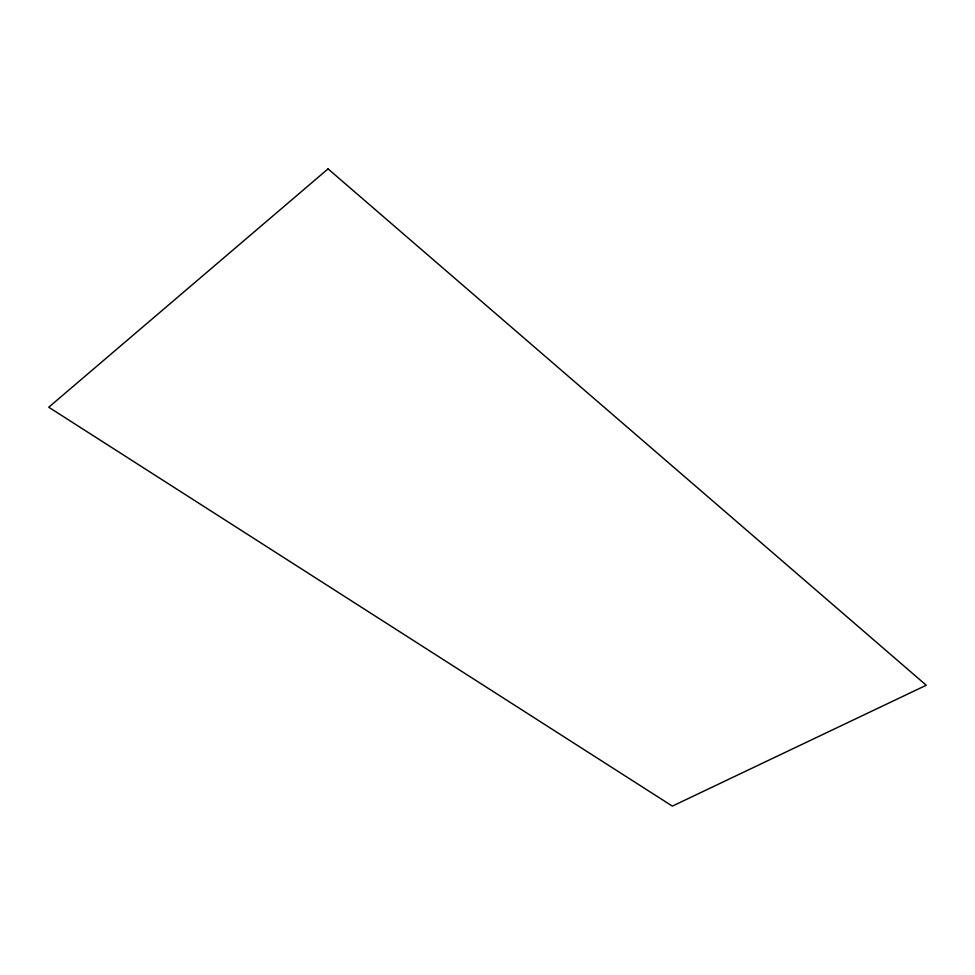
<?xml version="1.0" encoding="UTF-8"?>
<svg xmlns="http://www.w3.org/2000/svg" width="975" height="975" viewBox="0 0 975 975"><rect width="100%" height="100%" fill="white"/><g stroke="black" fill="none" stroke-linecap="round" stroke-linejoin="round"><path stroke-width="1.46" d="M328.051 168.882L48.75 407.221L672.36 806.118L926.25 685.242L328.051 168.882"/></g></svg>
